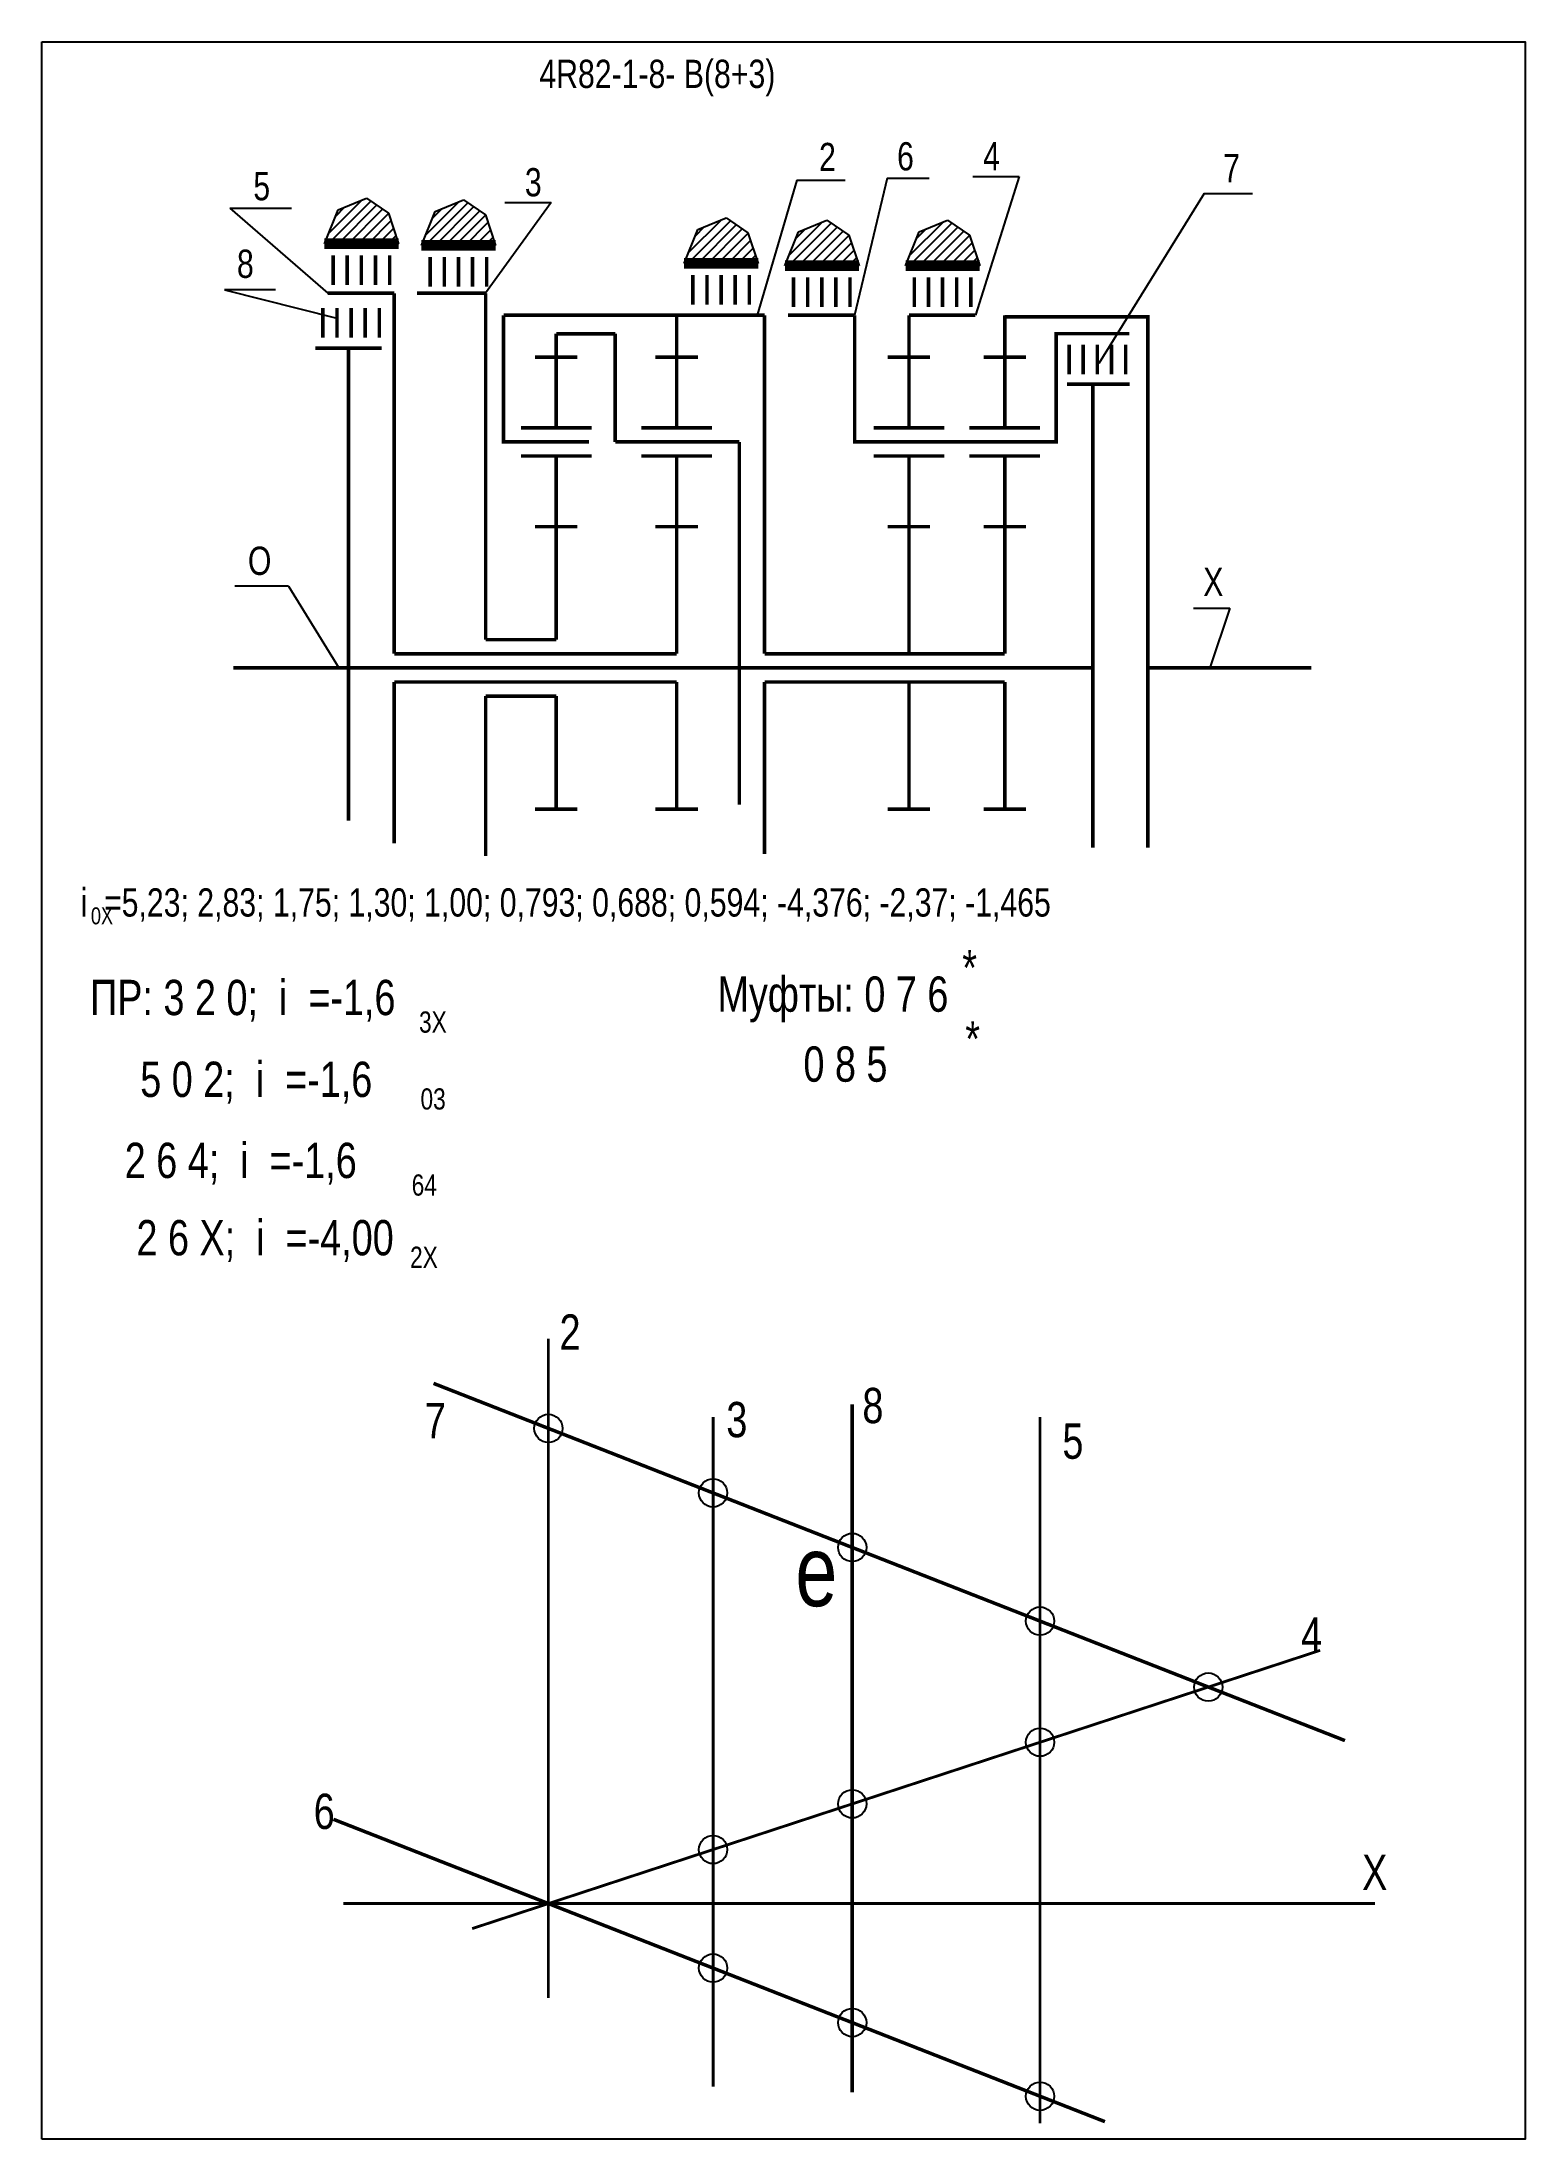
# Model space of a CAD drawing. Extents: x -352 to -142, y 153 to 450.
import ezdxf

# ---------------------------------------------------------------- set-up
doc = ezdxf.new("R2010")
doc.units = 0
doc.header["$LTSCALE"] = 15
doc.layers.get('0').update_dxf_attribs({"linetype": 'CONTINUOUS'})
doc.layers.add('DIM', color=92, linetype='CONTINUOUS')
doc.layers.add('MAIN', color=5, linetype='CONTINUOUS')
doc.styles.add('AMK', font='amk.shx', dxfattribs={"width": 0.8})

msp = doc.modelspace()

# ---------------------------------------------------------------- hatches: boundary and pattern name
at = {"layer": 'DIM'}
h = msp.add_hatch(dxfattribs=at)
h.set_pattern_fill('_USER', color=0, angle=45, style=0, pattern_type=0)
h.set_pattern_definition([(45, (-60.1889, -4.4039), (-0.7071068, 0.7071068), [])])
h.paths.add_polyline_path([(-310.48, 426.11), (-312.43, 421.29), (-301.93, 421.29), (-303.38, 425.62), (-306.5, 427.73)])
h = msp.add_hatch(dxfattribs=at)
h.set_pattern_fill('_USER', color=0, angle=45, style=0, pattern_type=0)
h.set_pattern_definition([(45, (-46.455, -4.649), (-0.7071068, 0.7071068), [])])
h.paths.add_polyline_path([(-296.75, 425.87), (-298.69, 421.05), (-288.2, 421.05), (-289.65, 425.37), (-292.76, 427.49)])
h = msp.add_hatch(dxfattribs=at)
h.set_pattern_fill('_USER', color=0, angle=45, style=0, pattern_type=0)
h.set_pattern_definition([(45, (-9.2665, -7.196), (-0.7071068, 0.7071068), [])])
h.paths.add_polyline_path([(-259.56, 423.32), (-261.51, 418.5), (-251.01, 418.5), (-252.46, 422.82), (-255.57, 424.94)])
h = msp.add_hatch(dxfattribs=at)
h.set_pattern_fill('_USER', color=0, angle=45, style=0, pattern_type=0)
h.set_pattern_definition([(45, (4.9989, -7.5241), (-0.7071068, 0.7071068), [])])
h.paths.add_polyline_path([(-245.3, 422.99), (-247.24, 418.17), (-236.74, 418.17), (-238.19, 422.5), (-241.31, 424.61)])
h = msp.add_hatch(dxfattribs=at)
h.set_pattern_fill('_USER', color=0, angle=45, style=0, pattern_type=0)
h.set_pattern_definition([(45, (22.1005, -7.5241), (-0.7071068, 0.7071068), [])])
h.paths.add_polyline_path([(-228.2, 422.99), (-230.14, 418.17), (-219.64, 418.17), (-221.09, 422.5), (-224.21, 424.61)])

# ---------------------------------------------------------------- linework, layer by layer
at = {"const_width": 0.4}
for points in [[(-280.72, 266.24), (-280.72, 172.82)], [(-257.4, 255.14), (-257.4, 160.27)], [(-211.1, 255.14), (-211.1, 155.11)], [(-291.52, 182.67), (-171.44, 222.08)]]:
    msp.add_lwpolyline(points, dxfattribs=at)
at = {"layer": 'DIM', "color": 0}
for p, q in [((-220.64, 430.81), (-214.07, 430.81)), ((-214.07, 430.81), (-220.26, 411.16)), ((-310.48, 426.11), (-306.5, 427.73)), ((-306.5, 427.73), (-303.38, 425.62)), ((-245.56, 430.28), (-251.16, 411.16)), ((-245.56, 430.28), (-238.71, 430.28)), ((-232.73, 430.56), (-237.36, 411.16)), ((-232.73, 430.56), (-226.82, 430.56)), ((-187.86, 428.42), (-202.77, 404.32)), ((-187.86, 428.42), (-181, 428.42)), ((-325.83, 426.33), (-317.1, 426.33)), ((-325.83, 426.33), (-311.96, 414.28)), ((-312.43, 421.29), (-310.48, 426.11)), ((-303.38, 425.62), (-301.93, 421.29)), ((-298.69, 421.05), (-296.75, 425.87)), ((-296.75, 425.87), (-292.76, 427.49)), ((-292.76, 427.49), (-289.65, 425.37)), ((-289.65, 425.37), (-288.2, 421.05)), ((-280.32, 427.15), (-289.61, 414.28)), ((-286.89, 427.15), (-280.32, 427.15)), ((-259.56, 423.32), (-255.57, 424.94)), ((-255.57, 424.94), (-252.46, 422.82)), ((-261.51, 418.5), (-259.56, 423.32)), ((-252.46, 422.82), (-251.01, 418.5)), ((-247.24, 418.17), (-245.3, 422.99)), ((-245.3, 422.99), (-241.31, 424.61)), ((-241.31, 424.61), (-238.19, 422.5)), ((-238.19, 422.5), (-236.74, 418.17)), ((-230.14, 418.17), (-228.2, 422.99)), ((-228.2, 422.99), (-224.21, 424.61)), ((-224.21, 424.61), (-221.09, 422.5)), ((-221.09, 422.5), (-219.64, 418.17)), ((-311.18, 421.11), (-304.26, 421.11)), ((-260.25, 418.31), (-253.34, 418.31)), ((-245.99, 417.99), (-239.08, 417.99)), ((-228.89, 417.99), (-221.97, 417.99)), ((-319.34, 414.76), (-326.59, 414.76)), ((-326.59, 414.76), (-310.66, 410.73)), ((-317.52, 372.77), (-325.12, 372.77)), ((-317.52, 372.77), (-310.38, 361.22)), ((-189.38, 369.68), (-184.24, 369.68)), ((-184.24, 369.68), (-187.06, 361.22))]:
    msp.add_line(p, q, dxfattribs=at)
for points, const_width in [([(-302.55, 414.28), (-302.55, 363.22)], 0.5), ([(-289.61, 414.28), (-299.31, 414.28)], 0.5), ([(-289.61, 414.28), (-289.61, 365.22)], 0.5), ([(-285.02, 393.22), (-287.07, 393.22), (-287.07, 411.16)], 0.5), ([(-287.07, 411.16), (-250.12, 411.16)], 0.5), ([(-250.12, 411.16), (-250.12, 363.22)], 0.5), ([(-234.62, 393.22), (-237.36, 393.22), (-237.36, 411.16)], 0.5), ([(-229.67, 405.22), (-229.67, 411.16)], 0.5), ([(-216.1, 410.94), (-195.85, 410.94), (-195.85, 335.74)], 0.5), ([(-271.26, 408.53), (-279.61, 408.53)], 0.5), ([(-271.26, 393.22), (-271.26, 408.53)], 0.5), ([(-211.42, 393.22), (-208.82, 393.22), (-208.82, 408.56), (-198.44, 408.56)], 0.5), ([(-313.72, 406.49), (-304.34, 406.49)], 0.5), ([(-309.03, 406.49), (-309.03, 339.6)], 0.5), ([(-203.63, 401.4), (-203.63, 335.74)], 0.5), ([(-283.85, 393.22), (-285.02, 393.22)], 0.5), ([(-253.69, 341.84), (-253.69, 393.22)], 0.5), ([(-289.61, 365.22), (-279.61, 365.22)], 0.5), ([(-302.55, 363.22), (-262.56, 363.22)], 0.5), ([(-216.1, 363.22), (-250.12, 363.22)], 0.5), ([(-325.33, 361.22), (-253.69, 361.22)], 0.5), ([(-302.55, 359.22), (-262.56, 359.22)], 0.5), ([(-302.55, 359.22), (-302.55, 336.37)], 0.5), ([(-253.69, 361.22), (-203.63, 361.22)], 0.5), ([(-216.1, 359.22), (-250.12, 359.22)], 0.5), ([(-250.12, 359.22), (-250.12, 334.87)], 0.5), ([(-220.03, 361.22), (-213.98, 361.22)], 0.5), ([(-195.85, 361.22), (-172.71, 361.22)], 0.5), ([(-289.61, 357.22), (-279.61, 357.22)], 0.5), ([(-289.61, 357.22), (-289.61, 334.58)], 0.5), ([(-167.93, 209.3), (-296.99, 259.89)], 0.5), ([(-237.7, 256.94), (-237.7, 159.48)], 0.5), ([(-201.92, 155.33), (-311.16, 198.15)], 0.5), ([(-309.78, 186.22), (-163.68, 186.22)], 0.4)]:
    msp.add_lwpolyline(points, dxfattribs=dict(at, const_width=const_width))
for centre in [(-280.72, 253.51), (-257.4, 244.37), (-237.7, 236.65), (-211.1, 226.22), (-187.29, 216.88), (-211.1, 209.07), (-237.7, 200.34), (-257.4, 193.87), (-257.4, 177.08), (-237.7, 169.36), (-211.1, 158.93)]:
    msp.add_circle(centre, 2, dxfattribs=at)
at = {"layer": 'MAIN'}
for points in [[(-352.43, 152.87), (-352.43, 449.87)], [(-352.43, 449.87), (-142.43, 449.87), (-142.43, 152.87), (-352.43, 152.87)]]:
    msp.add_lwpolyline(points, dxfattribs=at)
at = {"layer": 'MAIN', "color": 0}
for points, const_width in [([(-312.43, 421.29), (-301.93, 421.29)], 1.5), ([(-298.69, 421.05), (-288.2, 421.05)], 1.5), ([(-303.2, 419.64), (-303.2, 415.45)], 0.5), ([(-289.46, 419.4), (-289.46, 415.2)], 0.5), ([(-261.51, 418.5), (-251.01, 418.5)], 1.5), ([(-247.24, 418.17), (-236.74, 418.17)], 1.5), ([(-230.14, 418.17), (-219.64, 418.17)], 1.5), ([(-252.27, 416.85), (-252.27, 412.65)], 0.5), ([(-238.01, 416.52), (-238.01, 412.33)], 0.5), ([(-220.91, 416.52), (-220.91, 412.33)], 0.5), ([(-311.96, 414.28), (-302.55, 414.28)], 0.5), ([(-304.66, 412.19), (-304.66, 407.99)], 0.5), ([(-262.56, 405.22), (-262.56, 411.16)], 0.5), ([(-246.78, 411.16), (-237.36, 411.16)], 0.5), ([(-229.67, 411.16), (-220.26, 411.16)], 0.5), ([(-216.1, 395.22), (-216.1, 411.16)], 0.5), ([(-279.61, 405.22), (-279.61, 408.53)], 0.5), ([(-198.99, 406.99), (-198.99, 402.79)], 0.5), ([(-279.61, 405.22), (-282.61, 405.22)], 0.5), ([(-279.61, 395.22), (-279.61, 405.22)], 0.5), ([(-279.61, 405.22), (-276.61, 405.22)], 0.5), ([(-262.56, 405.22), (-265.56, 405.22)], 0.5), ([(-262.56, 395.22), (-262.56, 405.22)], 0.5), ([(-262.56, 405.22), (-259.56, 405.22)], 0.5), ([(-229.67, 405.22), (-232.67, 405.22)], 0.5), ([(-229.67, 395.22), (-229.67, 405.22)], 0.5), ([(-229.67, 405.22), (-226.67, 405.22)], 0.5), ([(-216.1, 405.22), (-219.1, 405.22)], 0.5), ([(-216.1, 405.22), (-213.1, 405.22)], 0.5), ([(-207.31, 401.4), (-198.4, 401.4)], 0.5), ([(-274.95, 393.22), (-283.85, 393.22)], 0.5), ([(-253.69, 393.22), (-271.26, 393.22)], 0.5), ([(-208.82, 393.22), (-234.62, 393.22)], 0.5), ([(-279.61, 391.22), (-284.61, 391.22)], 0.5), ([(-279.61, 381.22), (-279.61, 391.22), (-274.61, 391.22)], 0.5), ([(-262.56, 391.22), (-267.56, 391.22)], 0.5), ([(-262.56, 381.22), (-262.56, 391.22), (-257.56, 391.22)], 0.5), ([(-229.67, 391.22), (-234.67, 391.22)], 0.5), ([(-229.67, 381.22), (-229.67, 391.22), (-224.67, 391.22)], 0.5), ([(-216.1, 391.22), (-221.1, 391.22)], 0.5), ([(-216.1, 381.22), (-216.1, 391.22), (-211.1, 391.22)], 0.5), ([(-279.61, 381.22), (-282.61, 381.22)], 0.5), ([(-279.61, 365.22), (-279.61, 381.22)], 0.5), ([(-279.61, 381.22), (-276.61, 381.22)], 0.5), ([(-262.56, 381.22), (-265.56, 381.22)], 0.5), ([(-262.56, 363.22), (-262.56, 381.22)], 0.5), ([(-262.56, 381.22), (-259.56, 381.22)], 0.5), ([(-229.67, 381.22), (-232.67, 381.22)], 0.5), ([(-229.67, 363.22), (-229.67, 381.22)], 0.5), ([(-229.67, 381.22), (-226.67, 381.22)], 0.5), ([(-216.1, 381.22), (-219.1, 381.22)], 0.5), ([(-216.1, 363.22), (-216.1, 381.22)], 0.5), ([(-216.1, 381.22), (-213.1, 381.22)], 0.5), ([(-262.56, 359.22), (-262.56, 341.22)], 0.5), ([(-229.67, 359.22), (-229.67, 341.22)], 0.5), ([(-216.1, 359.22), (-216.1, 341.22)], 0.5), ([(-279.61, 357.22), (-279.61, 341.22)], 0.5), ([(-279.61, 341.22), (-282.61, 341.22)], 0.5), ([(-279.61, 341.22), (-276.61, 341.22)], 0.5), ([(-262.56, 341.22), (-265.56, 341.22)], 0.5), ([(-262.56, 341.22), (-259.56, 341.22)], 0.5), ([(-229.67, 341.22), (-232.67, 341.22)], 0.5), ([(-229.67, 341.22), (-226.67, 341.22)], 0.5), ([(-216.1, 341.22), (-219.1, 341.22)], 0.5), ([(-216.1, 341.22), (-213.1, 341.22)], 0.5)]:
    msp.add_lwpolyline(points, dxfattribs=dict(at, const_width=const_width))
for points in [[(-311.2, 419.64, 0.5, 0.5, 0), (-311.2, 415.45, 0.5, 0.5, 0)], [(-309.2, 419.64, 0.5, 0.5, 0), (-309.2, 415.45, 0.5, 0.5, 0)], [(-307.2, 419.64, 0.5, 0.5, 0), (-307.2, 415.45, 0.5, 0.5, 0)], [(-305.2, 419.64, 0.5, 0.5, 0), (-305.2, 415.45, 0.5, 0.5, 0)], [(-297.46, 419.4, 0.5, 0.5, 0), (-297.46, 415.2, 0.5, 0.5, 0)], [(-295.46, 419.4, 0.5, 0.5, 0), (-295.46, 415.2, 0.5, 0.5, 0)], [(-293.46, 419.4, 0.5, 0.5, 0), (-293.46, 415.2, 0.5, 0.5, 0)], [(-291.46, 419.4, 0.5, 0.5, 0), (-291.46, 415.2, 0.5, 0.5, 0)], [(-260.27, 416.85, 0.5, 0.5, 0), (-260.27, 412.65, 0.5, 0.5, 0)], [(-258.27, 416.85, 0.5, 0.5, 0), (-258.27, 412.65, 0.5, 0.5, 0)], [(-256.27, 416.85, 0.5, 0.5, 0), (-256.27, 412.65, 0.5, 0.5, 0)], [(-254.27, 416.85, 0.5, 0.5, 0), (-254.27, 412.65, 0.5, 0.5, 0)], [(-246.01, 416.52, 0.5, 0.5, 0), (-246.01, 412.33, 0.5, 0.5, 0)], [(-244.01, 416.52, 0.5, 0.5, 0), (-244.01, 412.33, 0.5, 0.5, 0)], [(-242.01, 416.52, 0.5, 0.5, 0), (-242.01, 412.33, 0.5, 0.5, 0)], [(-240.01, 416.52, 0.5, 0.5, 0), (-240.01, 412.33, 0.5, 0.5, 0)], [(-228.91, 416.52, 0.5, 0.5, 0), (-228.91, 412.33, 0.5, 0.5, 0)], [(-226.91, 416.52, 0.5, 0.5, 0), (-226.91, 412.33, 0.5, 0.5, 0)], [(-224.91, 416.52, 0.5, 0.5, 0), (-224.91, 412.33, 0.5, 0.5, 0)], [(-222.91, 416.52, 0.5, 0.5, 0), (-222.91, 412.33, 0.5, 0.5, 0)], [(-312.66, 412.19, 0.5, 0.5, 0), (-312.66, 407.99, 0.5, 0.5, 0)], [(-310.66, 412.19, 0.5, 0.5, 0), (-310.66, 407.99, 0.5, 0.5, 0)], [(-308.66, 412.19, 0.5, 0.5, 0), (-308.66, 407.99, 0.5, 0.5, 0)], [(-306.66, 412.19, 0.5, 0.5, 0), (-306.66, 407.99, 0.5, 0.5, 0)], [(-206.99, 406.99, 0.5, 0.5, 0), (-206.99, 402.79, 0.5, 0.5, 0)], [(-204.99, 406.99, 0.5, 0.5, 0), (-204.99, 402.79, 0.5, 0.5, 0)], [(-202.99, 406.99, 0.5, 0.5, 0), (-202.99, 402.79, 0.5, 0.5, 0)], [(-200.99, 406.99, 0.5, 0.5, 0), (-200.99, 402.79, 0.5, 0.5, 0)], [(-274.61, 395.22, 0.5, 0.5, 0), (-284.61, 395.22, 0.5, 0.5, 0)], [(-257.56, 395.22, 0.5, 0.5, 0), (-267.56, 395.22, 0.5, 0.5, 0)], [(-224.67, 395.22, 0.5, 0.5, 0), (-234.67, 395.22, 0.5, 0.5, 0)], [(-211.1, 395.22, 0.5, 0.5, 0), (-221.1, 395.22, 0.5, 0.5, 0)]]:
    msp.add_lwpolyline(points, format="xyseb", dxfattribs=at)

# ---------------------------------------------------------------- texts
at = {"layer": 'DIM', "color": 0, "style": 'AMK', "width": 0.8}
for s, height, p in [('4R82-1-8- B(8+3)', 4, (-282, 443.35)), ('2', 4, (-242.4, 431.57)), ('6', 4, (-231.35, 431.67)), ('4', 4, (-219.16, 431.69)), ('7', 4, (-185.18, 429.99)), ('5', 4, (-322.5, 427.44)), ('3', 4, (-284.05, 428)), ('8', 4, (-324.82, 416.45)), ('O', 4, (-323.27, 374.39)), ('X', 4, (-188, 371.4)), ('i  =5,23; 2,83; 1,75; 1,30; 1,00; 0,793; 0,688; 0,594; -4,376; -2,37; -1,465', 4, (-346.97, 326)), ('0X', 2.4, (-345.5, 324.9)), ('*', 5, (-222.12, 316.25)), (' ПР: 3 2 0;  i  =-1,6', 5, (-347.1, 312.04)), ('Муфты: 0 7 6', 5, (-256.78, 312.52)), ('3X', 3, (-299.04, 309.56)), ('*', 5, (-221.69, 306.18)), ('       0 8 5', 5, (-255.01, 302.61)), ('    5 0 2;  i  =-1,6', 5, (-344.46, 300.45)), ('03', 3, (-298.83, 298.67)), ('     2 6 4;  i  =-1,6', 5, (-348.14, 288.97)), ('64', 3, (-300.08, 286.48)), ('    2 6 X;  i  =-4,00', 5, (-344.99, 278.02)), ('2X', 3, (-300.31, 276.25)), ('2', 5, (-279.14, 264.66)), ('8', 5, (-236.26, 254.25)), ('7', 5, (-298.21, 252.12)), ('3', 5, (-255.53, 252.26)), ('5', 5, (-207.94, 249.21)), ('e', 10, (-245.75, 228.33)), ('4', 5, (-174.15, 221.76)), ('6', 5, (-313.95, 196.78)), ('X', 5, (-165.5, 188.14))]:
    msp.add_text(s, height=height, dxfattribs=at).set_placement(p)

doc.saveas('drawing.dxf')
